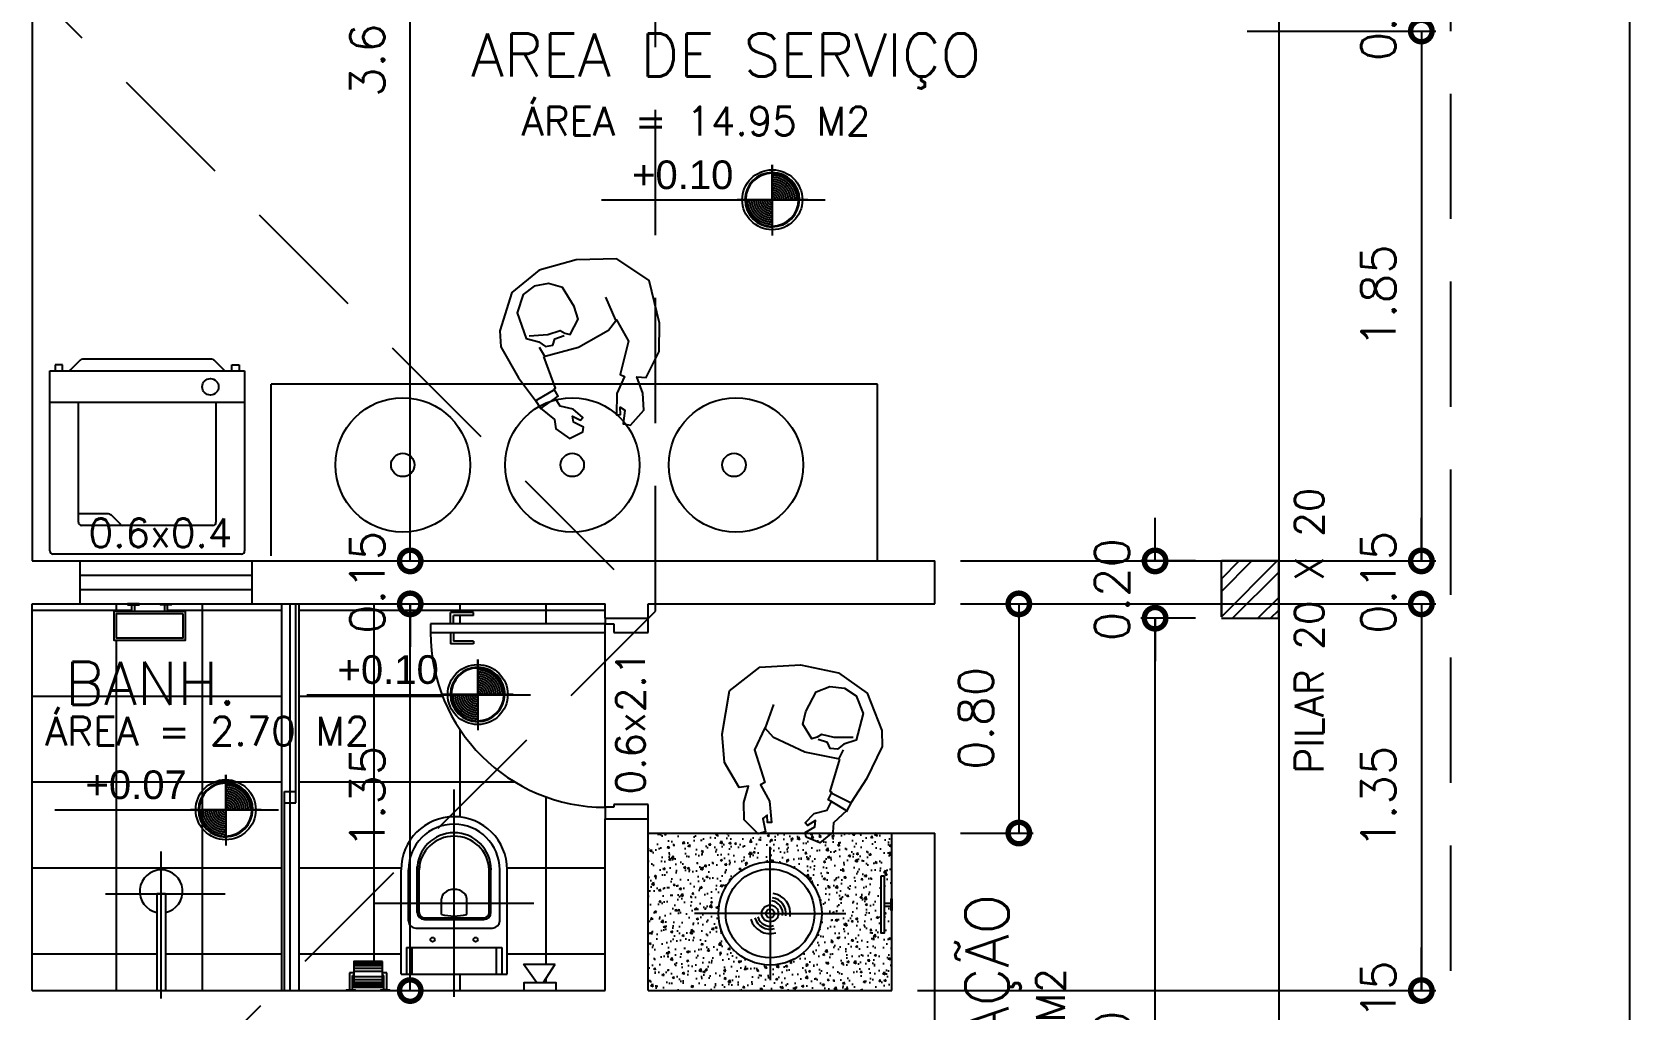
# Model space of a CAD drawing. Extents: x 500 to 638, y 181 to 267.
# Drawn here: x 555.51 to 561.13, y 232.9 to 236.32 of the extents above; entities that cross this region are included whole.
import ezdxf
from ezdxf.enums import TextEntityAlignment as Align

# ---------------------------------------------------------------- set-up
doc = ezdxf.new("R2010")
doc.units = 0
doc.header["$LTSCALE"] = 7
doc.linetypes.add('HIDDEN2', pattern=[0.1875, 0.125, -0.0625])
doc.layers.get('0').update_dxf_attribs({"linetype": 'CONTINUOUS'})
doc.layers.get('DEFPOINTS').update_dxf_attribs({"linetype": 'CONTINUOUS'})
for name, color, linetype in [('ACESSÓRIO', 2, 'CONTINUOUS'), ('ALVENARIA', 7, 'CONTINUOUS'), ('ALVENARIA1', 44, 'CONTINUOUS'), ('COBERTURA', 6, 'CONTINUOUS'), ('COTA', 1, 'CONTINUOUS'), ('HATCH', 30, 'CONTINUOUS'), ('JAPOR', 142, 'CONTINUOUS'), ('linha-vista-1', 2, 'CONTINUOUS'), ('TEXTO2', 40, 'CONTINUOUS'), ('TEXTO3', 3, 'CONTINUOUS')]:
    doc.layers.add(name, color=color, linetype=linetype)
doc.styles.add('ARIALN', font='arial.ttf')
doc.styles.add('SIMPLEX', font='SIMPLEX.SHX')
doc.dimstyles.new('DIM50', dxfattribs={"dimtxt": 0.12, "dimasz": 0.15, "dimexe": 0.05, "dimexo": 0.09, "dimgap": 0.09, "dimtad": 1, "dimzin": 0, "dimdsep": 46, "dimtxsty": 'SIMPLEX', "dimblk1": 'DOTSMALL', "dimblk2": 'DOTSMALL', "dimsah": 1, "dimcen": 0.09, "dimadec": 0, "dimazin": 0, "dimtfac": 1, "dimtix": 1, "dimtofl": 0, "dimtmove": 2, "dimatfit": 3, "dimldrblk": 'DOTSMALL', "dimfxl": 1, "dimtolj": 1, "dimtzin": 0, "dimarcsym": 0})

# ---------------------------------------------------------------- blocks, each defined once
blk = doc.blocks.new('Bipman06')
blk.add_lwpolyline([(0.1373, -0.1625), (0.1275, -0.0382), (0.0881, 0.0761), (0.0585, 0.1096), (0.1393, 0.1372), (0.2477, 0.0879), (0.2575, 0.1017), (0.3107, 0.0643), (0.3836, 0.0485), (0.3856, 0.0623), (0.36, 0.0663), (0.3738, 0.0801), (0.4191, 0.0663), (0.4289, 0.0899), (0.3856, 0.1451), (0.3265, 0.153), (0.2674, 0.1431), (0.2753, 0.1747), (0.1945, 0.2358), (0.0979, 0.2555), (-0.0558, 0.2476), (-0.1503, 0.151), (-0.174, 0.011), (-0.1622, -0.123), (-0.1031, -0.2315), (0.0211, -0.2965), (0.0762, -0.3044), (0.1945, -0.263), (0.2831, -0.2196), (0.3127, -0.2078), (0.36, -0.1664), (0.3935, -0.1684), (0.4349, -0.127), (0.4211, -0.0777), (0.4053, -0.0718), (0.3817, -0.1033), (0.36, -0.1033), (0.3797, -0.0777), (0.3718, -0.0678), (0.3363, -0.0954), (0.3186, -0.1388), (0.2871, -0.1506), (0.2831, -0.1388), (0.2555, -0.1487), (0.2536, -0.1427)], close=True)
for points in [[(0.0585, 0.1077), (-0.0262, 0.0879)], [(0.0565, -0.1999), (0.0644, -0.1349), (0.0585, -0.0895), (0.0703, -0.0757), (0.0782, -0.058), (0.0309, -0.0205), (-0.0144, -0.0264), (-0.0873, -0.054), (-0.1109, -0.0994), (-0.1109, -0.1506), (-0.0893, -0.194), (-0.0302, -0.2256), (0.0644, -0.2117), (0.0841, -0.1703), (0.1038, -0.1506), (0.1038, -0.125), (0.0841, -0.1132), (0.0782, -0.0796)], [(0.1354, -0.1605), (0.1038, -0.1723)], [(0.2575, -0.1467), (0.2831, -0.2177)], [(0.2871, -0.1506), (0.3147, -0.2098)]]:
    blk.add_lwpolyline(points)
blk = doc.blocks.new('A$C0B3A4D6E')
at = {"layer": 'ACESSÓRIO'}
for p, q in [((0.0111, 0.68), (0.64, 0.68)), ((0.53, 0.68), (0.53, 0)), ((0.64, 0.68), (0.64, 0)), ((0, 0.0111), (0, 0.6689)), ((0.6609, 0.6607), (0.64, 0.6607)), ((0.64, 0.6355), (0.6609, 0.6355)), ((0.6609, 0.6355), (0.6609, 0.6607)), ((0.1, 0.1111), (0.1, 0.5689)), ((0.1111, 0.58), (0.53, 0.58)), ((0.14, 0.4745), (0.14, 0.58)), ((0.6425, 0.6074), (0.6774, 0.5725)), ((0.68, 0.1146), (0.68, 0.5654)), ((0.1025, 0.4325), (0.1374, 0.4674)), ((0.53, 0.1), (0.1111, 0.1)), ((0.6425, 0.0726), (0.6774, 0.1075)), ((0.64, 0), (0.0111, 0)), ((0.64, 0.0445), (0.6609, 0.0445)), ((0.6609, 0.0193), (0.64, 0.0193)), ((0.6609, 0.0445), (0.6609, 0.0193))]:
    blk.add_line(p, q, dxfattribs=at)
blk.add_circle((0.5836, 0.1192), 0.0286, dxfattribs=at)
for centre, start, end in [((0.0111, 0.6689), 90, 180), ((0.1111, 0.5689), 90, 180), ((0.6511, 0.6144), 180, 230.7008), ((0.6689, 0.5654), 0, 49.7218), ((0.1289, 0.4745), 310.2782, 0), ((0.1111, 0.4255), 129.2992, 180), ((0.6689, 0.1146), 310.2782, 0), ((0.1111, 0.1111), 180, 270), ((0.6511, 0.0656), 129.2992, 180), ((0.0111, 0.0111), 180, 270)]:
    blk.add_arc(centre, 0.0111, start, end, dxfattribs=at)
blk = doc.blocks.new('_DOTSMALL')
at = {"color": 0, "linetype": 'ByBlock', "const_width": 0.5}
blk.add_lwpolyline([(-0.0625, 0, 1), (0.0625, 0, 1)], format="xyb", close=True, dxfattribs=at)
blk = doc.blocks.new('*D42')
at = {"layer": 'COTA', "color": 0, "lineweight": -2}
for p, q in [((560.3542, 236.4719), (560.3542, 236.6219)), ((559.7464, 236.4719), (560.4042, 236.4719)), ((559.7464, 236.3219), (560.4042, 236.3219)), ((560.3542, 236.3219), (560.3542, 236.1719))]:
    blk.add_line(p, q, dxfattribs=at)
at = {"layer": 'DEFPOINTS', "color": 0}
for p in [(559.6564, 236.4719), (559.6564, 236.3219), (560.3542, 236.3219)]:
    blk.add_point(p, dxfattribs=at)
at = {"layer": 'COTA', "color": 0, "lineweight": -2, "xscale": 0.15, "yscale": 0.15, "zscale": 0.15}
for p, rotation in [((560.3542, 236.4719), 270), ((560.3542, 236.3219), 90)]:
    blk.add_blockref('_DOTSMALL', p, dxfattribs=dict(at, rotation=rotation))
at = {"layer": 'COTA', "color": 0, "insert": (560.2042, 236.3969), "char_height": 0.12, "attachment_point": 5, "rotation": 90, "style": 'SIMPLEX'}
blk.add_mtext('\\A1;0.15', dxfattribs=at)
blk = doc.blocks.new('*D43')
at = {"layer": 'COTA', "color": 0, "lineweight": -2}
for p, q in [((559.7464, 236.3219), (560.4042, 236.3219)), ((560.3542, 236.3219), (560.3542, 234.4719)), ((558.7464, 234.4719), (560.4042, 234.4719))]:
    blk.add_line(p, q, dxfattribs=at)
at = {"layer": 'DEFPOINTS', "color": 0}
for p in [(559.6564, 236.3219), (558.6564, 234.4719), (560.3542, 234.4719)]:
    blk.add_point(p, dxfattribs=at)
at = {"layer": 'COTA', "color": 0, "lineweight": -2, "xscale": 0.15, "yscale": 0.15, "zscale": 0.15}
for p, rotation in [((560.3542, 236.3219), 90), ((560.3542, 234.4719), 270)]:
    blk.add_blockref('_DOTSMALL', p, dxfattribs=dict(at, rotation=rotation))
at = {"layer": 'COTA', "color": 0, "insert": (560.2042, 235.3969), "char_height": 0.12, "attachment_point": 5, "rotation": 90, "style": 'SIMPLEX'}
blk.add_mtext('\\A1;1.85', dxfattribs=at)
blk = doc.blocks.new('*D44')
at = {"layer": 'COTA', "color": 0, "lineweight": -2}
for p, q in [((560.3542, 234.4719), (560.3542, 234.6219)), ((558.7464, 234.4719), (560.4042, 234.4719)), ((558.7464, 234.3219), (560.4042, 234.3219)), ((560.3542, 234.3219), (560.3542, 234.1719))]:
    blk.add_line(p, q, dxfattribs=at)
at = {"layer": 'DEFPOINTS', "color": 0}
for p in [(558.6564, 234.4719), (558.6564, 234.3219), (560.3542, 234.3219)]:
    blk.add_point(p, dxfattribs=at)
at = {"layer": 'COTA', "color": 0, "lineweight": -2, "xscale": 0.15, "yscale": 0.15, "zscale": 0.15}
for p, rotation in [((560.3542, 234.4719), 270), ((560.3542, 234.3219), 90)]:
    blk.add_blockref('_DOTSMALL', p, dxfattribs=dict(at, rotation=rotation))
at = {"layer": 'COTA', "color": 0, "insert": (560.2042, 234.3969), "char_height": 0.12, "attachment_point": 5, "rotation": 90, "style": 'SIMPLEX'}
blk.add_mtext('\\A1;0.15', dxfattribs=at)
blk = doc.blocks.new('*D45')
at = {"layer": 'COTA', "color": 0, "lineweight": -2}
for p, q in [((558.7464, 234.3219), (560.4042, 234.3219)), ((560.3542, 234.3219), (560.3542, 232.9719)), ((558.5964, 232.9719), (560.4042, 232.9719))]:
    blk.add_line(p, q, dxfattribs=at)
at = {"layer": 'DEFPOINTS', "color": 0}
for p in [(558.6564, 234.3219), (558.5064, 232.9719), (560.3542, 232.9719)]:
    blk.add_point(p, dxfattribs=at)
at = {"layer": 'COTA', "color": 0, "lineweight": -2, "xscale": 0.15, "yscale": 0.15, "zscale": 0.15}
for p, rotation in [((560.3542, 234.3219), 90), ((560.3542, 232.9719), 270)]:
    blk.add_blockref('_DOTSMALL', p, dxfattribs=dict(at, rotation=rotation))
at = {"layer": 'COTA', "color": 0, "insert": (560.2042, 233.6469), "char_height": 0.12, "attachment_point": 5, "rotation": 90, "style": 'SIMPLEX'}
blk.add_mtext('\\A1;1.35', dxfattribs=at)
blk = doc.blocks.new('*D46')
at = {"layer": 'COTA', "color": 0, "lineweight": -2}
for p, q in [((560.3542, 232.9719), (560.3542, 233.1219)), ((558.5964, 232.9719), (560.4042, 232.9719)), ((558.5964, 232.8219), (560.4042, 232.8219)), ((560.3542, 232.8219), (560.3542, 232.6719))]:
    blk.add_line(p, q, dxfattribs=at)
at = {"layer": 'DEFPOINTS', "color": 0}
for p in [(558.5064, 232.9719), (558.5064, 232.8219), (560.3542, 232.8219)]:
    blk.add_point(p, dxfattribs=at)
at = {"layer": 'COTA', "color": 0, "lineweight": -2, "xscale": 0.15, "yscale": 0.15, "zscale": 0.15}
for p, rotation in [((560.3542, 232.9719), 270), ((560.3542, 232.8219), 90)]:
    blk.add_blockref('_DOTSMALL', p, dxfattribs=dict(at, rotation=rotation))
at = {"layer": 'COTA', "color": 0, "insert": (560.2042, 232.8969), "char_height": 0.12, "attachment_point": 5, "rotation": 90, "style": 'SIMPLEX'}
blk.add_mtext('\\A1;0.15', dxfattribs=at)
blk = doc.blocks.new('*D52')
at = {"layer": 'COTA', "color": 0, "lineweight": -2}
for p, q in [((559.7464, 238.2219), (561.1304, 238.2219)), ((561.0804, 238.2219), (561.0804, 225.2219)), ((559.7464, 225.2219), (561.1304, 225.2219))]:
    blk.add_line(p, q, dxfattribs=at)
at = {"layer": 'DEFPOINTS', "color": 0}
for p in [(559.6564, 238.2219), (559.6564, 225.2219), (561.0804, 225.2219)]:
    blk.add_point(p, dxfattribs=at)
at = {"layer": 'COTA', "color": 0, "lineweight": -2, "xscale": 0.15, "yscale": 0.15, "zscale": 0.15}
for p, rotation in [((561.0804, 238.2219), 90), ((561.0804, 225.2219), 270)]:
    blk.add_blockref('_DOTSMALL', p, dxfattribs=dict(at, rotation=rotation))
at = {"layer": 'COTA', "color": 0, "insert": (560.9304, 231.7219), "char_height": 0.12, "attachment_point": 5, "rotation": 90, "style": 'SIMPLEX'}
blk.add_mtext('\\A1;13.00', dxfattribs=at)
blk = doc.blocks.new('*D81')
at = {"layer": 'COTA', "color": 0, "lineweight": -2}
for p, q in [((555.5964, 234.3219), (556.8755, 234.3219)), ((556.8255, 232.9719), (556.8255, 234.3219)), ((555.5964, 232.9719), (556.8755, 232.9719))]:
    blk.add_line(p, q, dxfattribs=at)
at = {"layer": 'DEFPOINTS', "color": 0}
for p in [(555.5064, 234.3219), (556.8255, 234.3219), (555.5064, 232.9719)]:
    blk.add_point(p, dxfattribs=at)
at = {"layer": 'COTA', "color": 0, "lineweight": -2, "xscale": 0.15, "yscale": 0.15, "zscale": 0.15}
for p, rotation in [((556.8255, 234.3219), 90), ((556.8255, 232.9719), 270)]:
    blk.add_blockref('_DOTSMALL', p, dxfattribs=dict(at, rotation=rotation))
at = {"layer": 'COTA', "color": 0, "insert": (556.6755, 233.6469), "char_height": 0.12, "attachment_point": 5, "rotation": 90, "style": 'SIMPLEX'}
blk.add_mtext('\\A1;1.35', dxfattribs=at)
blk = doc.blocks.new('*D82')
at = {"layer": 'COTA', "color": 0, "lineweight": -2}
for p, q in [((556.8255, 234.4719), (556.8255, 234.6219)), ((555.5964, 234.4719), (556.8755, 234.4719)), ((555.5964, 234.3219), (556.8755, 234.3219)), ((556.8255, 234.3219), (556.8255, 234.1719))]:
    blk.add_line(p, q, dxfattribs=at)
at = {"layer": 'DEFPOINTS', "color": 0}
for p in [(555.5064, 234.4719), (556.8255, 234.4719), (555.5064, 234.3219)]:
    blk.add_point(p, dxfattribs=at)
at = {"layer": 'COTA', "color": 0, "lineweight": -2, "xscale": 0.15, "yscale": 0.15, "zscale": 0.15}
for p, rotation in [((556.8255, 234.4719), 270), ((556.8255, 234.3219), 90)]:
    blk.add_blockref('_DOTSMALL', p, dxfattribs=dict(at, rotation=rotation))
at = {"layer": 'COTA', "color": 0, "insert": (556.6755, 234.3969), "char_height": 0.12, "attachment_point": 5, "rotation": 90, "style": 'SIMPLEX'}
blk.add_mtext('\\A1;0.15', dxfattribs=at)
blk = doc.blocks.new('*D83')
at = {"layer": 'COTA', "color": 0, "lineweight": -2}
for p, q in [((555.5964, 238.0719), (556.8755, 238.0719)), ((556.8255, 234.4719), (556.8255, 238.0719)), ((555.5964, 234.4719), (556.8755, 234.4719))]:
    blk.add_line(p, q, dxfattribs=at)
at = {"layer": 'DEFPOINTS', "color": 0}
for p in [(555.5064, 238.0719), (556.8255, 238.0719), (555.5064, 234.4719)]:
    blk.add_point(p, dxfattribs=at)
at = {"layer": 'COTA', "color": 0, "lineweight": -2, "xscale": 0.15, "yscale": 0.15, "zscale": 0.15}
for p, rotation in [((556.8255, 238.0719), 90), ((556.8255, 234.4719), 270)]:
    blk.add_blockref('_DOTSMALL', p, dxfattribs=dict(at, rotation=rotation))
at = {"layer": 'COTA', "color": 0, "insert": (556.6755, 236.2719), "char_height": 0.12, "attachment_point": 5, "rotation": 90, "style": 'SIMPLEX'}
blk.add_mtext('\\A1;3.60', dxfattribs=at)
blk = doc.blocks.new('*D147')
at = {"layer": 'COTA', "color": 0, "lineweight": -2}
for p, q in [((558.7464, 234.3219), (558.9995, 234.3219)), ((558.9495, 234.3219), (558.9495, 233.5219)), ((558.7464, 233.5219), (558.9995, 233.5219))]:
    blk.add_line(p, q, dxfattribs=at)
at = {"layer": 'DEFPOINTS', "color": 0}
for p in [(558.6564, 234.3219), (558.6564, 233.5219), (558.9495, 233.5219)]:
    blk.add_point(p, dxfattribs=at)
at = {"layer": 'COTA', "color": 0, "lineweight": -2, "xscale": 0.15, "yscale": 0.15, "zscale": 0.15}
for p, rotation in [((558.9495, 234.3219), 90), ((558.9495, 233.5219), 270)]:
    blk.add_blockref('_DOTSMALL', p, dxfattribs=dict(at, rotation=rotation))
at = {"layer": 'COTA', "color": 0, "insert": (558.7995, 233.9219), "char_height": 0.12, "attachment_point": 5, "rotation": 90, "style": 'SIMPLEX'}
blk.add_mtext('\\A1;0.80', dxfattribs=at)
blk = doc.blocks.new('*D216')
at = {"layer": 'COTA', "color": 0, "lineweight": -2}
for p, q in [((559.5664, 234.2719), (559.375, 234.2719)), ((559.425, 231.1719), (559.425, 234.2719)), ((559.5664, 231.1719), (559.375, 231.1719))]:
    blk.add_line(p, q, dxfattribs=at)
at = {"layer": 'DEFPOINTS', "color": 0}
for p in [(559.425, 234.2719), (559.6564, 234.2719), (559.6564, 231.1719)]:
    blk.add_point(p, dxfattribs=at)
at = {"layer": 'COTA', "color": 0, "lineweight": -2, "xscale": 0.15, "yscale": 0.15, "zscale": 0.15}
for p, rotation in [((559.425, 234.2719), 90), ((559.425, 231.1719), 270)]:
    blk.add_blockref('_DOTSMALL', p, dxfattribs=dict(at, rotation=rotation))
at = {"layer": 'COTA', "color": 0, "insert": (559.275, 232.7219), "char_height": 0.12, "attachment_point": 5, "rotation": 90, "style": 'SIMPLEX'}
blk.add_mtext('\\A1;3.10', dxfattribs=at)
blk = doc.blocks.new('*D217')
at = {"layer": 'COTA', "color": 0, "lineweight": -2}
for p, q in [((559.425, 234.4719), (559.425, 234.6219)), ((559.5664, 234.4719), (559.375, 234.4719)), ((559.5664, 234.2719), (559.375, 234.2719)), ((559.425, 234.2719), (559.425, 234.1219))]:
    blk.add_line(p, q, dxfattribs=at)
at = {"layer": 'DEFPOINTS', "color": 0}
for p in [(559.425, 234.4719), (559.6564, 234.4719), (559.6564, 234.2719)]:
    blk.add_point(p, dxfattribs=at)
at = {"layer": 'COTA', "color": 0, "lineweight": -2, "xscale": 0.15, "yscale": 0.15, "zscale": 0.15}
for p, rotation in [((559.425, 234.4719), 270), ((559.425, 234.2719), 90)]:
    blk.add_blockref('_DOTSMALL', p, dxfattribs=dict(at, rotation=rotation))
at = {"layer": 'COTA', "color": 0, "insert": (559.275, 234.3719), "char_height": 0.12, "attachment_point": 5, "rotation": 90, "style": 'SIMPLEX'}
blk.add_mtext('\\A1;0.20', dxfattribs=at)

msp = doc.modelspace()

# ---------------------------------------------------------------- hatches: boundary and pattern name
at = {"layer": 'ACESSÓRIO'}
h = msp.add_hatch(dxfattribs=at)
h.set_pattern_fill('AR-CONC,_O', color=256, scale=0.01, angle=210)
h.set_pattern_definition([(100, (431.73742, 355.302854), (-0.06525416, 0.030428515), [0.0075, -0.0825]), (155, (431.73742, 355.302854), (0.049625825, 0.058204183), [0.006, -0.066]), (49.5486, (431.73198, 355.30539), (-0.015628405, 0.088632685), [0.00637402, -0.07011421]), (103.8158, (431.74742, 355.320175), (-0.100701737, 0.039027685), [0.01125, -0.12375]), (53.3644, (431.73903, 355.32343), (-0.03223827, 0.13109422), [0.00956103, -0.1051713]), (158.8158, (431.74742, 355.32017), (-0.03223817, 0.13109424), [0.009, -0.099]), (129, (431.73626, 355.320844), (-0.071824612, -0.005022466), [0.0075, -0.0825]), (184, (431.73626, 355.320844), (0.015185776, 0.074965603), [0.006, -0.066]), (78.5486, (431.730274, 355.320426), (-0.05663889, 0.069943092), [0.00637402, -0.07011421]), (112.5, (431.73742, 355.302854), (0.0155916183, 0.029437446), [0, -0.0652, 0, -0.067, 0, -0.06625]), (142.5, (431.73742, 355.302854), (-0.003061905, 0.047310533), [0, -0.0382, 0, -0.0637, 0, -0.02525]), (182.5, (431.756732, 355.291704), (-0.0473581227, 0.0247378126), [0, -0.025, 0, -0.078, 0, -0.1035]), (192.5, (431.76539, 355.286704), (-0.045500155, 0.037828654), [0, -0.0325, 0, -0.0518, 0, -0.0735])])
h.paths.add_polyline_path([(558.5064, 232.9719), (557.6564, 232.9719), (557.6564, 233.5219), (558.5064, 233.5219), (558.5064, 233.2921), (558.5035, 233.2921), (558.5035, 233.2766), (558.4795, 233.2766), (558.4795, 233.3719), (558.4688, 233.3719), (558.4688, 233.1719), (558.4795, 233.1719), (558.4795, 233.2666), (558.5035, 233.2666), (558.5035, 233.2516), (558.5064, 233.2516)])
h.paths.add_polyline_path([(558.2614, 233.2411, 1), (557.9014, 233.2411, 1)], flags=16)
h.paths.add_polyline_path([(558.2364, 233.2411, 1), (557.9264, 233.2411, 1)], flags=0)
h.paths.add_polyline_path([(558.0523, 233.2411, 1), (558.1105, 233.2411, 1)], flags=0)
h.paths.add_polyline_path([(558.0665, 233.2411, 1), (558.0964, 233.2411, 1)], flags=0)
at = {"layer": 'ALVENARIA1'}
h = msp.add_hatch(dxfattribs=at)
h.set_pattern_fill('ANSI32', color=256, scale=0.25, style=0)
h.set_pattern_definition([(45, (24.27981, -0.8), (-0.06629126, 0.06629126), []), (45, (24.324, -0.8), (-0.06629126, 0.06629126), [])])
h.paths.add_polyline_path([(559.8564, 234.4719), (559.6564, 234.4719), (559.6564, 234.2719), (559.8564, 234.2719)])
at = {"layer": 'HATCH'}
h = msp.add_hatch(dxfattribs=at)
h.set_pattern_fill('_USER', color=256, scale=0.3, style=0, double=1, pattern_type=0)
h.set_pattern_definition([(0, (0.5, 0), (0, 0.3), []), (90, (0.5, 0), (-0.3, 2e-17), [])])
h.paths.add_polyline_path([(556.8964, 234.2219), (556.8964, 234.2519), (556.9664, 234.2519), (556.9664, 234.2919), (557.0464, 234.2919), (557.0464, 234.2819), (556.9764, 234.2819), (556.9764, 234.2519), (557.5064, 234.2519), (557.5064, 234.2719), (557.5064, 234.3219), (556.4369, 234.3219), (556.4369, 232.9719), (556.6035, 232.9719), (556.6035, 232.9749), (556.6137, 232.9749), (556.6137, 233.0339), (556.6287, 233.0339), (556.6287, 233.0739), (556.7287, 233.0739), (556.7287, 233.0339), (556.7437, 233.0339), (556.7437, 232.9749), (556.7538, 232.9749), (556.7538, 232.9719), (556.9787, 232.9719), (556.9787, 233.0289), (556.7937, 233.0289), (556.7937, 233.3939, -1), (557.1637, 233.3939), (557.1637, 233.0289), (556.9787, 233.0289), (556.9787, 232.9719), (557.222, 232.9719), (557.222, 232.9987), (557.2671, 232.9987), (557.2212, 233.0643), (557.3316, 233.0643), (557.289, 232.9987), (557.3353, 232.9987), (557.3353, 232.9719), (557.5064, 232.9719), (557.5064, 233.5719), (557.5064, 233.6119, -0.414214)])
h.paths.add_polyline_path([(556.376, 234.3219), (555.994, 234.3219), (555.994, 234.319), (555.979, 234.319), (555.979, 234.2949), (556.0415, 234.2949), (556.0415, 234.1949), (555.7915, 234.1949), (555.7915, 234.2949), (555.854, 234.2949), (555.854, 234.319), (555.8391, 234.319), (555.8391, 234.3219), (555.5064, 234.3219), (555.5064, 232.9719), (555.9414, 232.9719), (555.9414, 233.2448, -9.898979), (555.9714, 233.2448), (555.9714, 232.9719), (556.376, 232.9719)])
h.paths.add_polyline_path([(555.5221, 233.5447), (556.9673, 233.5447), (556.9673, 233.7233), (555.5221, 233.7233)], flags=9)
h.paths.add_polyline_path([(555.5649, 233.7532), (556.2756, 233.7532), (556.2756, 233.9782), (555.5649, 233.9782)], flags=24)

# ---------------------------------------------------------------- linework, layer by layer
at = {"layer": 'ACESSÓRIO'}
for p, q in [((556.3397, 234.4894), (556.3397, 235.0894)), ((558.4564, 235.0894), (556.3397, 235.0894)), ((558.4564, 234.4719), (558.4564, 235.0894)), ((555.9165, 234.2949), (555.7915, 234.2949)), ((555.854, 234.2949), (555.854, 234.319)), ((555.864, 234.2949), (555.864, 234.319)), ((555.969, 234.2949), (555.969, 234.319)), ((555.979, 234.2949), (555.979, 234.319)), ((556.376, 234.3219), (556.376, 232.9719)), ((556.4064, 232.9719), (556.4064, 234.3219)), ((556.4264, 233.6269), (556.4264, 234.3219)), ((556.4369, 234.3219), (556.4369, 232.9719)), ((556.3864, 233.6669), (556.4264, 233.6669)), ((556.3864, 232.9719), (556.3864, 233.6669)), ((556.3864, 233.6269), (556.4264, 233.6269)), ((556.9787, 232.9496), (556.9787, 233.6735)), ((557.6564, 233.5219), (558.5064, 233.5219)), ((555.9564, 232.9447), (555.9564, 233.4578)), ((558.0814, 233.2411), (558.0814, 233.4741)), ((556.7937, 233.0289), (556.7937, 233.3939)), ((556.8197, 233.215), (556.8197, 233.3939)), ((556.8502, 233.245), (556.8502, 233.4052)), ((556.8562, 233.245), (556.8562, 233.3939)), ((557.1012, 233.245), (557.1012, 233.3939)), ((557.1072, 233.245), (557.1072, 233.4052)), ((557.1377, 233.215), (557.1377, 233.3939)), ((557.1637, 233.0289), (557.1637, 233.3939)), ((558.4688, 233.3719), (558.4795, 233.3719)), ((555.9714, 233.3094), (555.9414, 233.3094)), ((555.9414, 233.3094), (555.9414, 232.9719)), ((555.9714, 233.3094), (555.9714, 232.9719)), ((556.9347, 233.2371), (556.9347, 233.2918)), ((557.0227, 233.2371), (557.0227, 233.2918)), ((556.699, 233.2773), (557.2569, 233.2773)), ((556.8752, 233.226), (557.0822, 233.226)), ((557.0227, 233.2764), (557.0214, 233.2764)), ((558.0814, 233.2411), (557.8173, 233.2411)), ((558.0814, 233.2411), (558.3455, 233.2411)), ((558.0814, 233.2411), (558.0814, 233.008)), ((558.4795, 233.2766), (558.5035, 233.2766)), ((558.4795, 233.2666), (558.5035, 233.2666)), ((556.8447, 233.19), (557.1127, 233.19)), ((556.8752, 233.22), (557.0822, 233.22)), ((556.8125, 233.1219), (557.1448, 233.1219)), ((556.8125, 233.1219), (556.8125, 233.0289)), ((556.8316, 233.1219), (556.8316, 233.0289)), ((557.1257, 233.1219), (557.1257, 233.0289)), ((557.1448, 233.1219), (557.1448, 233.0289)), ((556.7287, 233.0717), (556.6287, 233.0717)), ((556.7287, 233.0694), (556.6287, 233.0694)), ((556.7287, 233.067), (556.6287, 233.067)), ((556.7287, 233.0636), (556.6287, 233.0636)), ((556.7287, 233.0579), (556.6287, 233.0579)), ((557.2671, 232.9987), (557.2212, 233.0643)), ((557.2212, 233.0643), (557.3316, 233.0643)), ((557.2892, 232.9991), (557.3316, 233.0643)), ((556.6287, 233.0339), (556.6137, 233.0339)), ((556.6287, 233.0239), (556.6237, 233.0239)), ((556.7287, 233.0491), (556.6287, 233.0491)), ((556.7287, 233.0382), (556.6287, 233.0382)), ((556.7287, 233.0197), (556.6287, 233.0197)), ((556.7287, 233.0088), (556.6287, 233.0088)), ((556.7287, 233), (556.6287, 233)), ((556.7437, 233.0339), (556.7287, 233.0339)), ((556.7337, 233.0239), (556.7287, 233.0239)), ((556.7937, 233.0289), (557.1637, 233.0289)), ((555.9414, 232.9719), (555.9714, 232.9719)), ((556.7287, 232.9943), (556.6287, 232.9943)), ((556.7287, 232.9909), (556.6287, 232.9909)), ((556.7287, 232.9885), (556.6287, 232.9885)), ((556.7287, 232.9861), (556.6287, 232.9861)), ((556.7437, 232.9749), (556.7337, 232.9749))]:
    msp.add_line(p, q, dxfattribs=at)
for points in [[(556.0415, 234.2949), (555.7915, 234.2949), (555.7915, 234.1949), (556.0415, 234.1949)], [(555.8391, 234.319), (555.8796, 234.319), (555.8796, 234.3219), (555.8391, 234.3219)], [(555.994, 234.319), (555.9535, 234.319), (555.9535, 234.3219), (555.994, 234.3219)], [(556.0335, 234.2869), (555.7995, 234.2869), (555.7995, 234.2029), (556.0335, 234.2029)], [(558.5035, 233.2516), (558.5035, 233.2921), (558.5064, 233.2921), (558.5064, 233.2516)], [(556.7287, 233.0739), (556.6287, 233.0739), (556.6287, 232.9839), (556.7287, 232.9839)], [(556.6338, 232.9719), (556.6035, 232.9719), (556.6035, 232.9749), (556.6338, 232.9749)], [(556.7538, 232.9719), (556.7235, 232.9719), (556.7235, 232.9749), (556.7538, 232.9749)], [(557.222, 232.9719), (557.3353, 232.9719), (557.3353, 232.9987), (557.222, 232.9987)]]:
    msp.add_lwpolyline(points, close=True, dxfattribs=at)
for points in [[(558.4795, 233.3719), (558.4795, 233.1719), (558.4688, 233.1719), (558.4688, 233.3719)], [(556.6137, 233.0339), (556.6137, 232.9749)], [(556.6237, 232.9749), (556.6237, 233.0239)], [(556.7337, 232.9749), (556.7337, 233.0239)], [(556.7437, 232.9749), (556.7437, 233.0339)]]:
    msp.add_lwpolyline(points, dxfattribs=at)
for centre, radius in [((556.7995, 234.8069), 0.2348), ((557.3911, 234.8069), 0.2348), ((557.9623, 234.8069), 0.2348), ((556.7995, 234.8069), 0.0408), ((557.3911, 234.8069), 0.0408), ((557.9555, 234.8069), 0.0408), ((558.0814, 233.2411), 0.18), ((558.0814, 233.2411), 0.155), ((558.0814, 233.2411), 0.0291), ((558.0814, 233.2411), 0.015), ((556.9037, 233.1499), 0.0075), ((557.0537, 233.1499), 0.0075)]:
    msp.add_circle(centre, radius, dxfattribs=at)
for centre, radius, start, end in [((556.9787, 233.3939), 0.185, 0, 180), ((556.9787, 233.3939), 0.159, 0, 180), ((556.9787, 233.3939), 0.129, 0, 180), ((556.9787, 233.3883), 0.1226, 2.6006, 177.3994), ((555.9564, 233.3183), 0.075, 281.537, 258.463), ((556.9617, 233.2918), 0.027, 130.8322, 180), ((556.9787, 233.2722), 0.053, 49.1678, 130.8322), ((556.9957, 233.2918), 0.027, 0, 49.1678), ((558.0814, 233.2411), 0.0441, 351.3416, 81.3416), ((558.0814, 233.2411), 0.0552, 351.3416, 81.3416), ((558.0814, 233.2411), 0.0705, 351.3416, 81.3416), ((556.8752, 233.245), 0.025, 180, 270), ((556.8752, 233.245), 0.019, 180, 270), ((556.9847, 233.4761), 0.2442, 258.1669, 268.5736), ((556.9726, 233.4761), 0.2442, 271.4264, 281.8331), ((557.0822, 233.245), 0.019, 270, 0), ((557.0822, 233.245), 0.025, 270, 0), ((558.0814, 233.2411), 0.0552, 196.1962, 286.1962), ((558.0814, 233.2411), 0.0441, 196.1962, 286.1962), ((556.8447, 233.215), 0.025, 180, 270), ((557.1127, 233.215), 0.025, 270, 0), ((558.0814, 233.2411), 0.0705, 196.1962, 286.1962)]:
    msp.add_arc(centre, radius, start, end, dxfattribs=at)
at = {"layer": 'ALVENARIA'}
for p, q in [((555.5064, 236.4719), (555.5064, 234.4719)), ((555.5064, 234.4719), (555.6738, 234.4719)), ((555.6738, 234.3219), (555.6738, 234.4719)), ((556.2738, 234.3219), (556.2738, 234.4719)), ((556.2738, 234.4719), (556.3064, 234.4719)), ((556.3064, 234.4719), (558.6564, 234.4719)), ((558.6564, 234.3219), (558.6564, 234.4719)), ((555.5064, 234.3219), (555.6738, 234.3219)), ((555.5064, 232.9719), (555.5064, 234.3219)), ((556.2738, 234.3219), (557.5064, 234.3219)), ((557.5064, 234.2719), (557.5064, 234.3219)), ((557.6564, 234.2719), (557.6564, 234.3219)), ((557.6564, 234.3219), (558.6564, 234.3219)), ((557.5064, 234.2719), (557.6564, 234.2719)), ((557.5064, 233.5719), (557.6564, 233.5719)), ((557.5064, 232.9719), (557.5064, 233.5719)), ((557.6564, 232.9719), (557.6564, 233.5719)), ((558.5064, 232.9719), (558.5064, 233.5219)), ((558.5064, 233.5219), (558.6564, 233.5219)), ((558.6564, 232.7628), (558.6564, 233.5219)), ((555.5064, 232.9719), (557.5064, 232.9719)), ((557.6564, 232.9719), (558.5064, 232.9719))]:
    msp.add_line(p, q, dxfattribs=at)
at = {"layer": 'ALVENARIA1'}
for p, q in [((559.8564, 238.0719), (559.8564, 227.8219)), ((559.6564, 234.2772), (559.6564, 234.4719))]:
    msp.add_line(p, q, dxfattribs=at)
for points in [[(559.6564, 234.2719), (559.8564, 234.2719), (559.8564, 234.4719), (559.6564, 234.4719)], [(559.6564, 234.4098), (559.6564, 234.2772)]]:
    msp.add_lwpolyline(points, dxfattribs=at)
at = {"layer": 'COBERTURA', "linetype": 'HIDDEN2', "ltscale": 0.5}
for p, q in [((557.6811, 234.2963), (557.6811, 238.0719)), ((560.4558, 238.0719), (560.4558, 225.3715)), ((554.9065, 237.072), (557.6811, 234.2963)), ((555.5304, 232.1466), (557.6811, 234.2963))]:
    msp.add_line(p, q, dxfattribs=at)
at = {"layer": 'JAPOR'}
for p, q in [((555.6738, 234.4719), (556.2738, 234.4719)), ((555.6738, 234.4219), (556.2738, 234.4219)), ((555.6738, 234.3719), (556.2738, 234.3719)), ((555.6738, 234.3219), (556.2738, 234.3219)), ((556.8964, 234.2519), (556.8964, 234.2219)), ((557.5064, 234.2519), (556.8964, 234.2519)), ((556.9664, 234.2519), (556.9664, 234.2919)), ((557.0464, 234.2919), (556.9664, 234.2919)), ((556.9764, 234.2519), (556.9764, 234.2819)), ((557.0464, 234.2819), (556.9764, 234.2819)), ((557.0464, 234.2819), (557.0464, 234.2919)), ((557.5064, 234.2719), (557.5064, 234.2519)), ((557.5064, 234.2519), (557.5364, 234.2519)), ((557.5064, 234.2219), (557.5064, 234.2519)), ((557.5364, 234.2519), (557.5364, 234.2219)), ((557.6564, 234.2219), (557.6564, 234.2719)), ((556.8964, 234.2219), (557.5064, 234.2219)), ((556.9664, 234.2219), (556.9664, 234.1819)), ((557.0464, 234.1819), (556.9664, 234.1819)), ((556.9764, 234.2219), (556.9764, 234.1919)), ((557.0464, 234.1919), (556.9764, 234.1919)), ((557.0464, 234.1919), (557.0464, 234.1819)), ((557.5064, 233.6119), (557.5064, 234.2219)), ((557.5364, 234.2219), (557.6564, 234.2219)), ((557.5364, 233.6219), (557.5364, 233.6119)), ((557.6564, 233.6219), (557.5364, 233.6219)), ((557.6564, 233.5719), (557.6564, 233.6219)), ((557.5364, 233.6119), (557.5064, 233.6119)), ((557.5064, 233.6119), (557.5064, 233.5719))]:
    msp.add_line(p, q, dxfattribs=at)
msp.add_arc((557.5064, 234.2219), 0.61, 180, 270, dxfattribs=at)
at = {"layer": 'linha-vista-1'}
msp.add_line((555.7623, 233.3094), (556.1794, 233.3094), dxfattribs=at)
at = {"layer": 'TEXTO2'}
for p, q in [((558.0892, 235.7328), (558.0892, 235.8552)), ((558.0892, 235.8552), (558.0892, 235.6079)), ((557.493, 235.7322), (558.2734, 235.7322)), ((558.2128, 235.7328), (557.9661, 235.7328)), ((557.9989, 235.7334), (558.1794, 235.7334)), ((557.0611, 234.0054), (557.0611, 234.1278)), ((557.0611, 234.1278), (557.0611, 233.8805)), ((556.465, 234.0047), (557.2453, 234.0047)), ((557.1848, 234.0054), (556.9381, 234.0054)), ((556.9709, 234.006), (557.1514, 234.006)), ((556.1816, 233.7256), (556.1816, 233.4783)), ((556.1816, 233.6032), (556.1816, 233.7256)), ((555.5855, 233.6025), (556.3658, 233.6025)), ((556.3053, 233.6032), (556.0586, 233.6032)), ((556.0914, 233.6038), (556.2719, 233.6038))]:
    msp.add_line(p, q, dxfattribs=at)
at = {"layer": 'TEXTO2', "const_width": 0.0068}
for points in [[(558.1747, 235.7329, 0.00165), (558.1747, 235.7334, 0.412282), (558.0891, 235.8196, 0.412282)], [(558.1822, 235.7328, 0.00165), (558.1822, 235.7334, 0.412282), (558.0892, 235.8271, 1)], [(558.1672, 235.7328, 0.001965), (558.1672, 235.7334, 0.411913), (558.0892, 235.8121, 1)], [(558.1147, 235.7329, 0.004592), (558.1147, 235.7334, 0.408844), (558.089, 235.7596, 0.408844)], [(558.1597, 235.7329, 0.001965), (558.1597, 235.7334, 0.411913), (558.0891, 235.8046, 0.411913)], [(558.1447, 235.7329, 0.002428), (558.1447, 235.7334, 0.411372), (558.0891, 235.7896, 0.411372)], [(558.1297, 235.7329, 0.003176), (558.1297, 235.7334, 0.410497), (558.0891, 235.7746, 0.410497)], [(558.1522, 235.7328, 0.002428), (558.1522, 235.7334, 0.411372), (558.0892, 235.7971, 1)], [(558.1372, 235.7328, 0.003176), (558.1372, 235.7334, 0.410497), (558.0892, 235.7821, 1)], [(558.1222, 235.7328, 0.004592), (558.1222, 235.7334, 0.408844), (558.0892, 235.7671, 1)], [(557.9949, 235.7328, 0.414214), (558.0892, 235.6398, 0.412282)], [(558.0024, 235.7329, 0.414214), (558.0891, 235.6473, 0.414214)], [(558.0099, 235.7334, 0.416517), (558.0892, 235.6548, 0.411913)], [(558.0174, 235.7334, 0.416517), (558.0891, 235.6623, 0.416517)], [(558.0249, 235.7334, 0.417061), (558.0892, 235.6698, 0.411372)], [(558.0324, 235.7334, 0.417061), (558.0891, 235.6773, 0.417061)], [(558.0399, 235.7334, 0.41794), (558.0892, 235.6848, 0.410497)], [(558.0474, 235.7334, 0.41794), (558.0891, 235.6923, 0.41794)], [(558.0549, 235.7334, 0.419603), (558.0892, 235.6998, 0.408844)], [(558.0624, 235.7334, 0.419603), (558.089, 235.7073, 0.419603)], [(558.0699, 235.7334, 0.419603), (558.0889, 235.7148, 0.419603)], [(558.0774, 235.7334, 0.419603), (558.0887, 235.7223, 0.419603)], [(558.0849, 235.7334, 0.419603), (558.0886, 235.7298, 0.419603)], [(558.0922, 235.7334, 0.004592), (558.0922, 235.7334, 0.408844), (558.0886, 235.7371, 0.408844)], [(558.0997, 235.7332, 0.004592), (558.0997, 235.7334, 0.408844), (558.0887, 235.7446, 0.408844)], [(558.1072, 235.7331, 0.004592), (558.1072, 235.7334, 0.408844), (558.0889, 235.7521, 0.408844)], [(557.1542, 234.0054, 0.00165), (557.1542, 234.006, 0.412282), (557.0611, 234.0997, 1)], [(557.1467, 234.0054, 0.00165), (557.1467, 234.006, 0.412282), (557.0611, 234.0922, 0.412282)], [(557.1392, 234.0054, 0.001965), (557.1392, 234.006, 0.411913), (557.0611, 234.0847, 1)], [(557.1317, 234.0054, 0.001965), (557.1317, 234.006, 0.411913), (557.0611, 234.0772, 0.411913)], [(557.1242, 234.0054, 0.002428), (557.1242, 234.006, 0.411372), (557.0611, 234.0697, 1)], [(557.0642, 234.0059, 0.004592), (557.0642, 234.006, 0.408844), (557.0606, 234.0097, 0.408844)], [(557.0717, 234.0058, 0.004592), (557.0717, 234.006, 0.408844), (557.0607, 234.0172, 0.408844)], [(557.0792, 234.0057, 0.004592), (557.0792, 234.006, 0.408844), (557.0609, 234.0247, 0.408844)], [(557.1017, 234.0055, 0.003176), (557.1017, 234.006, 0.410497), (557.061, 234.0472, 0.410497)], [(557.0867, 234.0055, 0.004592), (557.0867, 234.006, 0.408844), (557.061, 234.0322, 0.408844)], [(557.1167, 234.0055, 0.002428), (557.1167, 234.006, 0.411372), (557.0611, 234.0622, 0.411372)], [(557.1092, 234.0054, 0.003176), (557.1092, 234.006, 0.410497), (557.0611, 234.0547, 1)], [(557.0942, 234.0054, 0.004592), (557.0942, 234.006, 0.408844), (557.0611, 234.0397, 1)], [(556.9668, 234.0054, 0.414214), (557.0611, 233.9123, 0.412282)], [(556.9743, 234.0054, 0.414214), (557.0611, 233.9198, 0.414214)], [(556.9818, 234.006, 0.416517), (557.0611, 233.9273, 0.411913)], [(556.9893, 234.006, 0.416517), (557.0611, 233.9348, 0.416517)], [(556.9968, 234.006, 0.417061), (557.0611, 233.9423, 0.411372)], [(557.0043, 234.006, 0.417061), (557.0611, 233.9498, 0.417061)], [(557.0118, 234.006, 0.41794), (557.0611, 233.9573, 0.410497)], [(557.0193, 234.006, 0.41794), (557.061, 233.9648, 0.41794)], [(557.0268, 234.006, 0.419603), (557.0611, 233.9724, 0.408844)], [(557.0343, 234.006, 0.419603), (557.061, 233.9798, 0.419603)], [(557.0418, 234.006, 0.419603), (557.0609, 233.9873, 0.419603)], [(557.0493, 234.006, 0.419603), (557.0607, 233.9948, 0.419603)], [(557.0568, 234.006, 0.419603), (557.0606, 234.0023, 0.419603)], [(556.2747, 233.6032, 0.00165), (556.2747, 233.6038, 0.412282), (556.1816, 233.6975, 1)], [(556.2672, 233.6032, 0.00165), (556.2672, 233.6038, 0.412282), (556.1816, 233.69, 0.412282)], [(556.2597, 233.6032, 0.001965), (556.2597, 233.6038, 0.411913), (556.1816, 233.6825, 1)], [(556.2522, 233.6032, 0.001965), (556.2522, 233.6038, 0.411913), (556.1816, 233.675, 0.411913)], [(556.1997, 233.6035, 0.004592), (556.1997, 233.6038, 0.408844), (556.1814, 233.6225, 0.408844)], [(556.2222, 233.6033, 0.003176), (556.2222, 233.6038, 0.410497), (556.1815, 233.645, 0.410497)], [(556.2072, 233.6033, 0.004592), (556.2072, 233.6038, 0.408844), (556.1815, 233.63, 0.408844)], [(556.2447, 233.6032, 0.002428), (556.2447, 233.6038, 0.411372), (556.1816, 233.6675, 1)], [(556.2372, 233.6033, 0.002428), (556.2372, 233.6038, 0.411372), (556.1816, 233.66, 0.411372)], [(556.2297, 233.6032, 0.003176), (556.2297, 233.6038, 0.410497), (556.1816, 233.6525, 1)], [(556.2147, 233.6032, 0.004592), (556.2147, 233.6038, 0.408844), (556.1816, 233.6375, 1)], [(556.0873, 233.6032, 0.414214), (556.1816, 233.5101, 0.412282)], [(556.0948, 233.6032, 0.414214), (556.1816, 233.5176, 0.414214)], [(556.1023, 233.6038, 0.416517), (556.1816, 233.5251, 0.411913)], [(556.1098, 233.6038, 0.416517), (556.1816, 233.5326, 0.416517)], [(556.1173, 233.6038, 0.417061), (556.1816, 233.5401, 0.411372)], [(556.1248, 233.6038, 0.417061), (556.1816, 233.5476, 0.417061)], [(556.1323, 233.6038, 0.41794), (556.1816, 233.5551, 0.410497)], [(556.1398, 233.6038, 0.41794), (556.1815, 233.5626, 0.41794)], [(556.1473, 233.6038, 0.419603), (556.1816, 233.5701, 0.408844)], [(556.1548, 233.6038, 0.419603), (556.1815, 233.5776, 0.419603)], [(556.1623, 233.6038, 0.419603), (556.1814, 233.5851, 0.419603)], [(556.1698, 233.6038, 0.419603), (556.1812, 233.5926, 0.419603)], [(556.1773, 233.6038, 0.419603), (556.1811, 233.6001, 0.419603)], [(556.1847, 233.6037, 0.004592), (556.1847, 233.6038, 0.408844), (556.1811, 233.6075, 0.408844)], [(556.1922, 233.6036, 0.004592), (556.1922, 233.6038, 0.408844), (556.1812, 233.615, 0.408844)]]:
    msp.add_lwpolyline(points, format="xyb", dxfattribs=at)
at = {"layer": 'TEXTO2'}
for centre in [(558.0892, 235.7328), (557.0611, 234.0054), (556.1816, 233.6032)]:
    msp.add_circle(centre, 0.1048, dxfattribs=at)
for centre, radius, start, end in [((558.0887, 235.7332), 0.0949, 270, 180), ((558.0887, 235.7332), 0.0921, 270, 180), ((558.0892, 235.7328), 0.0952, 0, 90), ((558.0892, 235.7328), 0.0944, 0, 90), ((558.0892, 235.7328), 0.0928, 0, 90), ((558.0892, 235.7328), 0.0952, 180, 270), ((558.0892, 235.7328), 0.0944, 180, 270), ((558.0892, 235.7328), 0.0928, 180, 270), ((557.0606, 234.0058), 0.0949, 270, 180), ((557.0606, 234.0058), 0.0921, 270, 180), ((557.0611, 234.0054), 0.0952, 0, 90), ((557.0611, 234.0054), 0.0944, 0, 90), ((557.0611, 234.0054), 0.0928, 0, 90), ((557.0611, 234.0054), 0.0952, 180, 270), ((557.0611, 234.0054), 0.0944, 180, 270), ((557.0611, 234.0054), 0.0928, 180, 270), ((556.1811, 233.6036), 0.0949, 270, 180), ((556.1811, 233.6036), 0.0921, 270, 180), ((556.1816, 233.6032), 0.0952, 0, 90), ((556.1816, 233.6032), 0.0944, 0, 90), ((556.1816, 233.6032), 0.0928, 0, 90), ((556.1816, 233.6032), 0.0952, 180, 270), ((556.1816, 233.6032), 0.0944, 180, 270), ((556.1816, 233.6032), 0.0928, 180, 270)]:
    msp.add_arc(centre, radius, start, end, dxfattribs=at)

# ---------------------------------------------------------------- block references
at = {"layer": 'ACESSÓRIO'}
for name, p, rotation in [('Bipman06', (557.4263, 235.3504), 280.6603205121723), ('A$C0B3A4D6E', (556.2476, 234.496), 90)]:
    msp.add_blockref(name, p, dxfattribs=dict(at, rotation=rotation))
at = {"layer": 'ACESSÓRIO', "xscale": -1, "rotation": 83.40883160543433}
msp.add_blockref('Bipman06', (558.1788, 233.9347), dxfattribs=at)

# ---------------------------------------------------------------- texts
at = {"layer": 'TEXTO2'}
for s, style, p in [('ÁREA = 14.95 M2', 'SIMPLEX', (557.2148, 235.9577)), ('+0.10', 'ARIALN', (557.5999, 235.77)), ('+0.10', 'ARIALN', (556.5719, 234.0426)), ('ÁREA = 2.70 M2', 'SIMPLEX', (555.5519, 233.8277)), ('+0.07', 'ARIALN', (555.6924, 233.6404))]:
    msp.add_text(s, height=0.1, dxfattribs=dict(at, style=style)).set_placement(p)
at = {"layer": 'TEXTO2', "style": 'SIMPLEX'}
for s, p in [('PILAR 20 X 20', (560.013, 233.7291)), ('ÁREA = 3.50M2', (559.1099, 231.9867))]:
    msp.add_text(s, height=0.1, rotation=90, dxfattribs=at).set_placement(p)
msp.add_text('0.6x0.4', height=0.1, dxfattribs=at).set_placement((555.9539, 234.5195), align=Align.CENTER)
msp.add_text('0.6x2.1', height=0.1, rotation=90, dxfattribs=at).set_placement((557.6445, 233.9073), align=Align.CENTER)
at = {"layer": 'TEXTO3', "style": 'SIMPLEX'}
for s, p in [('AREA DE SERVIÇO', (557.9277, 236.1636)), ('BANH.', (555.9202, 233.9695))]:
    msp.add_text(s, height=0.15, dxfattribs=at).set_placement(p, align=Align.CENTER)
msp.add_text('CIRCULAÇÃO ', height=0.15, rotation=90, dxfattribs=at).set_placement((558.9133, 232.7533), align=Align.CENTER)

# ---------------------------------------------------------------- dimensions: what is measured, and where the dimension line sits
at = {"layer": 'COTA'}
for base, p1, p2, picture, middle in [((561.0804, 225.2219), (559.6564, 238.2219), (559.6564, 225.2219), '*D52', (560.9304, 231.7219)), ((556.8255, 238.0719), (555.5064, 234.4719), (555.5064, 238.0719), '*D83', (556.6755, 236.2719)), ((560.3542, 236.3219), (559.6564, 236.4719), (559.6564, 236.3219), '*D42', (560.2042, 236.3969)), ((560.3542, 234.4719), (559.6564, 236.3219), (558.6564, 234.4719), '*D43', (560.2042, 235.3969)), ((556.8255, 234.4719), (555.5064, 234.3219), (555.5064, 234.4719), '*D82', (556.6755, 234.3969)), ((560.3542, 234.3219), (558.6564, 234.4719), (558.6564, 234.3219), '*D44', (560.2042, 234.3969)), ((559.425, 234.4719), (559.6564, 234.2719), (559.6564, 234.4719), '*D217', (559.275, 234.3719)), ((556.8255, 234.3219), (555.5064, 232.9719), (555.5064, 234.3219), '*D81', (556.6755, 233.6469)), ((560.3542, 232.9719), (558.6564, 234.3219), (558.5064, 232.9719), '*D45', (560.2042, 233.6469)), ((558.9495, 233.5219), (558.6564, 234.3219), (558.6564, 233.5219), '*D147', (558.7995, 233.9219)), ((559.425, 234.2719), (559.6564, 231.1719), (559.6564, 234.2719), '*D216', (559.275, 232.7219)), ((560.3542, 232.8219), (558.5064, 232.9719), (558.5064, 232.8219), '*D46', (560.2042, 232.8969))]:
    dim = msp.add_linear_dim(base=base, p1=p1, p2=p2, angle=90, dimstyle='DIM50', dxfattribs=at)
    dim.commit()
    dim.dimension.update_dxf_attribs({"geometry": picture, "text_midpoint": middle})

doc.saveas('drawing.dxf')
